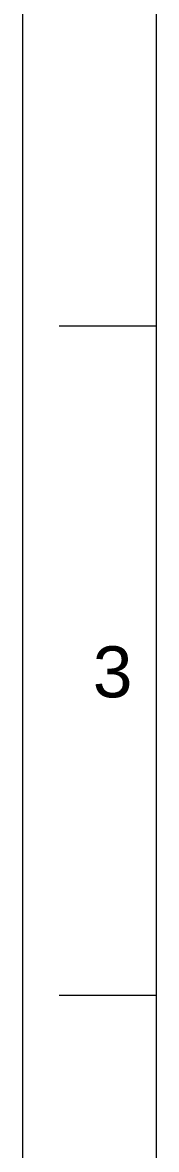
# Model space of a CAD drawing. Header units: millimetres. Extents: x 5343 to 5937, y -2661 to -1821.
# Drawn here: x 5343.2 to 5363.2, y -2163.8 to -1995.4 of the extents above; entities that cross this region are included whole.
import ezdxf

# ---------------------------------------------------------------- set-up
doc = ezdxf.new("R2010")
doc.units = ezdxf.units.MM
doc.header["$LTSCALE"] = 0.1
doc.layers.get('0').update_dxf_attribs({"lineweight": 15})
doc.styles.get("Standard").update_dxf_attribs({"font": 'arial.ttf'})

msp = doc.modelspace()

# ---------------------------------------------------------------- linework, layer by layer
at = {"color": 7, "linetype": 'Continuous'}
for p, q in [((5343.157, -1820.794), (5343.157, -2660.794)), ((5363.157, -2040.794), (5348.621, -2040.794)), ((5363.157, -2140.794), (5348.621, -2140.794))]:
    msp.add_line(p, q, dxfattribs=at)
at = {"linetype": 'Continuous'}
msp.add_line((5363.157, -2640.794), (5363.157, -1840.794), dxfattribs=at)

# ---------------------------------------------------------------- texts
at = {"insert": (5356.614, -2092.476), "char_height": 7.624, "attachment_point": 5}
msp.add_mtext_dynamic_manual_height_columns('3', width=50, gutter_width=12.5, heights=[0], dxfattribs=at)

doc.saveas('drawing.dxf')
